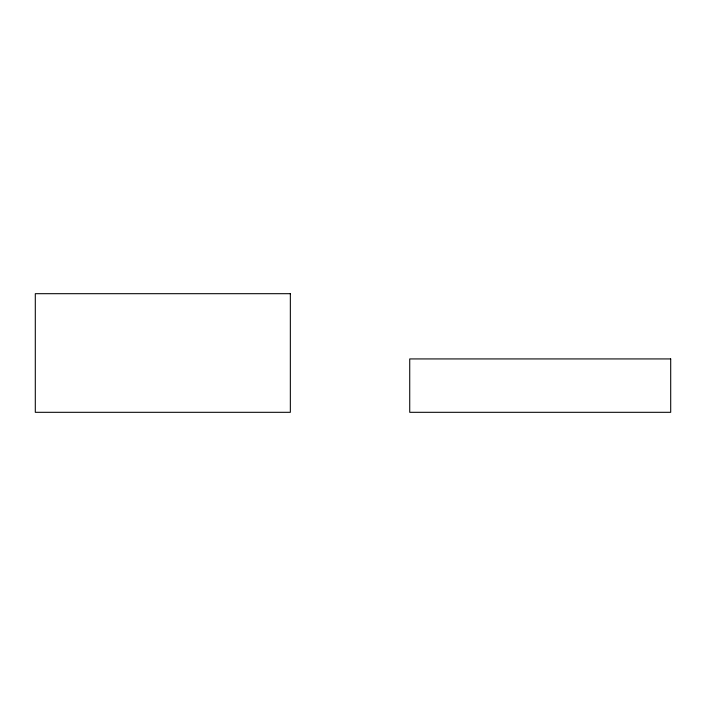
<?xml version="1.0" encoding="UTF-8"?>
<svg xmlns="http://www.w3.org/2000/svg" width="706" height="706" viewBox="0 0 706 706"><rect width="100%" height="100%" fill="white"/><g stroke="black" fill="none" stroke-linecap="round" stroke-linejoin="round"><path stroke-width="1.06" d="M290.342 293.687L35.3 293.687L35.3 412.313L290.342 412.313L290.342 293.687M670.7 358.93L409.727 358.93L409.727 412.313L670.7 412.313L670.7 358.93"/></g></svg>
